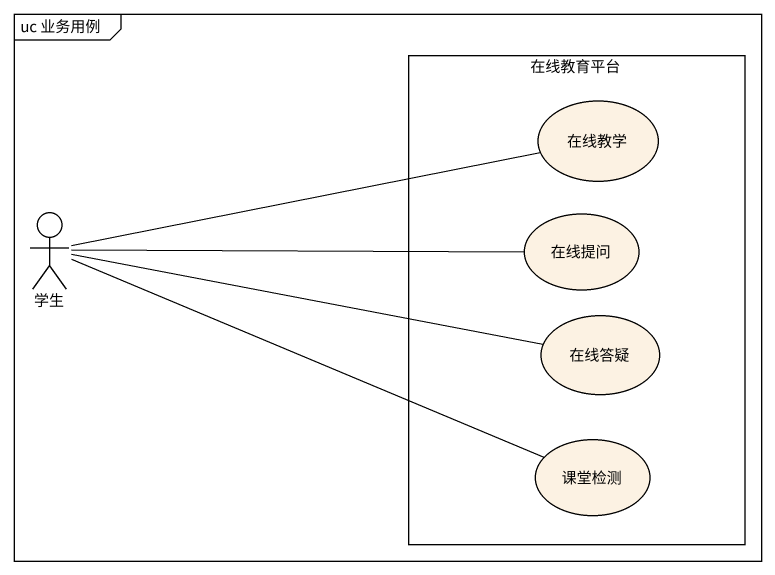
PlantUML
@startuml
mainframe uc 业务用例
rectangle 在线教育平台 {
  usecase 在线教学
  usecase 在线提问
  usecase 在线答疑
  usecase 课堂检测
}
actor 学生
学生 -right- 在线教学
学生 -right- 在线提问
学生 -right- 在线答疑
学生 -right- 课堂检测
@enduml
